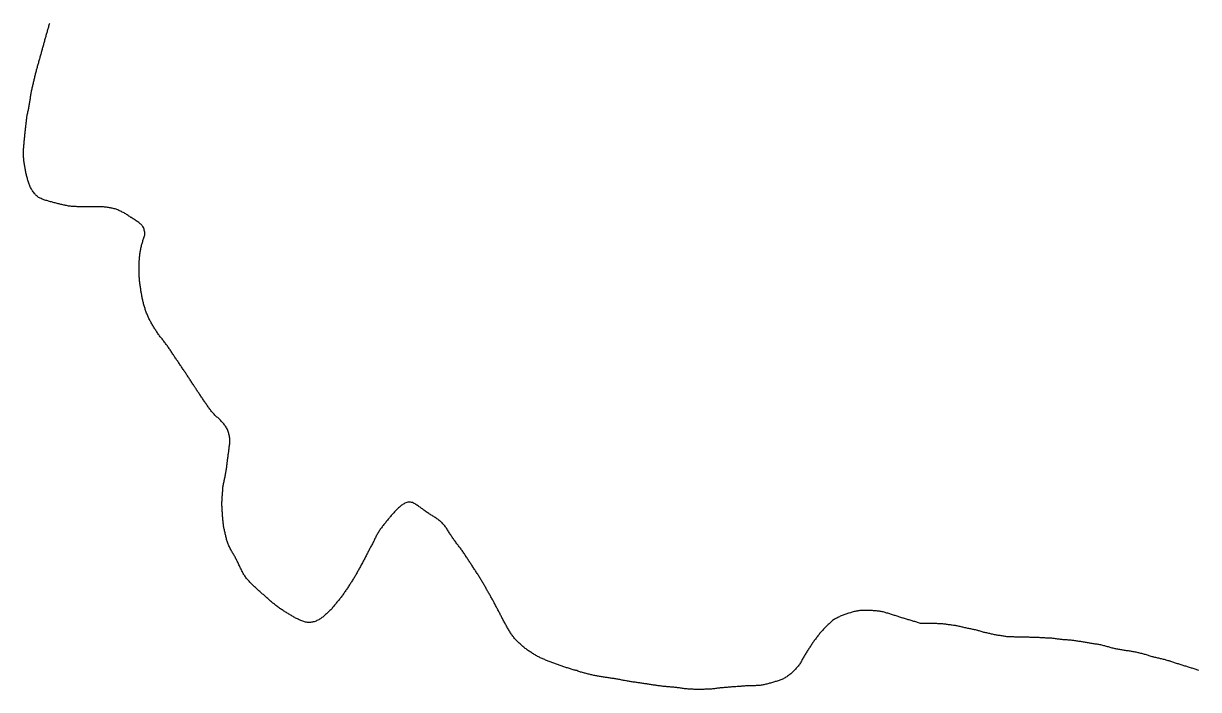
# Model space of a CAD drawing. Header units: inches. Extents: x 141448 to 685535, y 3466439 to 4099221.
# Drawn here: x 153884 to 171092, y 3659875 to 3669639 of the extents above; entities that cross this region are included whole.
import ezdxf

# ---------------------------------------------------------------- set-up
doc = ezdxf.new("R2010")
doc.units = ezdxf.units.IN
doc.header["$MEASUREMENT"] = 0
doc.layers.add('az_county', color=7, linetype='Continuous')

msp = doc.modelspace()

# ---------------------------------------------------------------- linework, layer by layer
at = {"layer": 'az_county'}
msp.add_lwpolyline([(171095.421875, 3660152.5), (171082.125, 3660157.75), (171068.921875, 3660163), (171055.53125, 3660168), (171042.21875, 3660173), (171028.828125, 3660177.75), (171015.21875, 3660182.25), (171001.625, 3660186.5), (170988.03125, 3660190.75), (170974.328125, 3660194.75), (170960.625, 3660198.75), (170946.921875, 3660202.75), (170933.21875, 3660206.75), (170919.53125, 3660211), (170905.921875, 3660215.25), (170892.328125, 3660219.5), (170878.71875, 3660223.75), (170865.125, 3660228), (170851.53125, 3660232.5), (170837.921875, 3660236.75), (170824.328125, 3660241), (170810.828125, 3660245.5), (170797.21875, 3660249.75), (170783.625, 3660254), (170770.03125, 3660258.5), (170756.421875, 3660262.75), (170742.828125, 3660267.25), (170729.328125, 3660271.5), (170715.71875, 3660276), (170702.21875, 3660280.5), (170688.625, 3660285), (170675.03125, 3660289.5), (170669.921875, 3660291), (170661.421875, 3660293.75), (170647.828125, 3660298), (170634.125, 3660302), (170620.421875, 3660305.75), (170606.625, 3660309.5), (170592.828125, 3660313), (170578.921875, 3660316.5), (170565.03125, 3660319.75), (170551.21875, 3660323), (170537.328125, 3660326.25), (170523.421875, 3660329.5), (170509.53125, 3660332.75), (170495.625, 3660336), (170481.828125, 3660339.5), (170467.921875, 3660343), (170454.03125, 3660346.25), (170440.21875, 3660349.5), (170426.328125, 3660353), (170412.53125, 3660356.5), (170398.828125, 3660360.25), (170385.03125, 3660364.25), (170371.421875, 3660368.5), (170357.921875, 3660373), (170344.40625, 3660377.75), (170330.90625, 3660382.25), (170317.3125, 3660386.75), (170303.609375, 3660390.5), (170289.90625, 3660394.25), (170276.015625, 3660398), (170262.203125, 3660401.5), (170248.40625, 3660405), (170234.515625, 3660408.25), (170220.609375, 3660411.5), (170206.703125, 3660414.75), (170192.8125, 3660418), (170178.8125, 3660420.75), (170164.90625, 3660423.75), (170150.90625, 3660426.5), (170136.8125, 3660429), (170122.703125, 3660431.25), (170108.609375, 3660433.5), (170094.515625, 3660435.75), (170080.40625, 3660438), (170066.40625, 3660440), (170052.3125, 3660442.5), (170038.203125, 3660444.75), (170024.203125, 3660447), (170010.109375, 3660449.5), (169996.015625, 3660452), (169981.90625, 3660454.25), (169967.90625, 3660456.5), (169953.8125, 3660459), (169939.8125, 3660461.5), (169925.703125, 3660464), (169911.703125, 3660466.5), (169897.609375, 3660469), (169883.609375, 3660471.5), (169869.515625, 3660474), (169855.515625, 3660476.5), (169841.515625, 3660479.25), (169827.609375, 3660482.25), (169813.703125, 3660485.75), (169800.109375, 3660490), (169786.515625, 3660494.5), (169773.015625, 3660499), (169759.3125, 3660503), (169745.515625, 3660506.5), (169731.703125, 3660510.25), (169717.90625, 3660514), (169704.109375, 3660517.5), (169690.3125, 3660521), (169676.40625, 3660524.5), (169662.609375, 3660528), (169648.703125, 3660531), (169634.703125, 3660534), (169620.703125, 3660536.5), (169606.609375, 3660538.75), (169592.515625, 3660540.5), (169578.3125, 3660542.5), (169564.109375, 3660544.25), (169550.015625, 3660546), (169535.90625, 3660548.25), (169521.8125, 3660550.5), (169507.8125, 3660553), (169493.703125, 3660555.5), (169479.6875, 3660558), (169465.59375, 3660560.5), (169451.5, 3660563), (169437.5, 3660565.25), (169423.390625, 3660567.5), (169409.390625, 3660570), (169395.296875, 3660572.25), (169381.1875, 3660574.5), (169367.09375, 3660577), (169353, 3660579.25), (169338.890625, 3660581.5), (169324.890625, 3660583.75), (169310.796875, 3660586), (169296.6875, 3660588.25), (169282.59375, 3660590.5), (169268.5, 3660592.5), (169254.296875, 3660594.25), (169240.1875, 3660595.75), (169226, 3660597), (169211.796875, 3660598.25), (169197.5, 3660599.25), (169183.296875, 3660600.5), (169169.09375, 3660601.5), (169154.890625, 3660602.75), (169140.59375, 3660603.75), (169126.390625, 3660604.75), (169112.1875, 3660606), (169097.890625, 3660607), (169087.1875, 3660608), (169069.59375, 3660609.75), (169055.390625, 3660611.5), (169041.296875, 3660613.5), (169027.1875, 3660615.5), (169013.09375, 3660618), (168999, 3660620), (168984.890625, 3660622.25), (168970.6875, 3660624), (168956.5, 3660625.5), (168942.296875, 3660626.5), (168928.09375, 3660627.25), (168913.796875, 3660627.75), (168899.5, 3660628.25), (168885.296875, 3660628.75), (168871, 3660629.5), (168856.796875, 3660630.25), (168842.5, 3660631), (168828.296875, 3660631.75), (168814.09375, 3660632.5), (168799.796875, 3660633.5), (168785.59375, 3660634.25), (168771.296875, 3660635), (168757.09375, 3660635.75), (168742.890625, 3660636.5), (168728.59375, 3660637), (168714.390625, 3660637.75), (168700.09375, 3660638.25), (168685.796875, 3660638.75), (168671.59375, 3660639.25), (168657.296875, 3660639.5), (168643, 3660640), (168628.796875, 3660640.25), (168614.484375, 3660640.5), (168600.28125, 3660641), (168585.984375, 3660641.25), (168571.671875, 3660641.5), (168557.484375, 3660641.75), (168543.171875, 3660642), (168528.875, 3660642.25), (168514.671875, 3660642.5), (168500.375, 3660643), (168486.171875, 3660643.25), (168471.875, 3660643.5), (168457.578125, 3660643.75), (168443.375, 3660644), (168429.078125, 3660644.5), (168414.875, 3660644.75), (168400.578125, 3660645), (168386.375, 3660645.5), (168372.078125, 3660646), (168357.78125, 3660646.25), (168343.578125, 3660646.75), (168329.28125, 3660647.5), (168314.984375, 3660648), (168300.78125, 3660648.5), (168286.578125, 3660649.75), (168272.375, 3660651.5), (168258.375, 3660653.75), (168244.28125, 3660656), (168230.171875, 3660658.25), (168216.078125, 3660660.75), (168201.984375, 3660663), (168187.875, 3660665), (168173.78125, 3660667), (168159.578125, 3660669), (168145.484375, 3660671.25), (168131.375, 3660673.5), (168117.375, 3660676), (168103.484375, 3660679), (168089.578125, 3660682.25), (168075.671875, 3660685.5), (168061.875, 3660689), (168047.984375, 3660692.25), (168034.078125, 3660695.5), (168020.171875, 3660698.75), (168006.171875, 3660701.5), (167992.078125, 3660704), (167978.078125, 3660706.75), (167964.171875, 3660709.75), (167950.375, 3660713.25), (167936.578125, 3660717), (167922.875, 3660721), (167909.171875, 3660725), (167895.578125, 3660729.25), (167881.875, 3660733.25), (167868.171875, 3660737.25), (167859.875, 3660739.5), (167854.484375, 3660741.25), (167840.671875, 3660744.75), (167826.78125, 3660748), (167812.875, 3660751.5), (167798.984375, 3660754.5), (167785.078125, 3660757.5), (167771.078125, 3660760.5), (167757.0625, 3660763.5), (167743.0625, 3660766), (167729.0625, 3660768.5), (167715.0625, 3660771.25), (167701.0625, 3660774), (167684.265625, 3660777.75), (167670.359375, 3660781.25), (167656.46875, 3660784.5), (167642.65625, 3660788), (167628.765625, 3660791.5), (167614.859375, 3660794.75), (167600.96875, 3660798), (167587.0625, 3660801), (167573.15625, 3660804), (167559.15625, 3660806.75), (167545.15625, 3660809.5), (167531.0625, 3660811.75), (167516.96875, 3660814), (167502.859375, 3660816), (167484.5625, 3660818.75), (167474.65625, 3660820.25), (167460.46875, 3660822), (167446.359375, 3660824), (167432.265625, 3660826), (167418.0625, 3660827.75), (167403.96875, 3660829.75), (167389.859375, 3660831.75), (167375.65625, 3660833.5), (167361.46875, 3660835), (167347.265625, 3660836.25), (167333.0625, 3660837.25), (167318.859375, 3660838.25), (167304.5625, 3660839), (167290.359375, 3660840), (167276.0625, 3660840.5), (167261.859375, 3660841.25), (167247.5625, 3660841.75), (167233.265625, 3660842.25), (167219.0625, 3660842.5), (167204.765625, 3660842.5), (167190.46875, 3660842.5), (167176.265625, 3660842.25), (167161.96875, 3660842), (167147.65625, 3660842), (167133.46875, 3660842), (167119.15625, 3660842), (167104.859375, 3660841.75), (167090.65625, 3660841.75), (167076.359375, 3660841.75), (167062.0625, 3660841.75), (167047.859375, 3660841.75), (167033.46875, 3660842.25), (167019.46875, 3660844.25), (167005.765625, 3660848), (166992.265625, 3660852.75), (166978.65625, 3660857.5), (166965.0625, 3660861.75), (166951.46875, 3660866), (166937.859375, 3660870.5), (166924.265625, 3660874.5), (166910.65625, 3660878.75), (166896.96875, 3660883), (166883.34375, 3660887), (166869.640625, 3660891), (166855.953125, 3660895.25), (166842.34375, 3660899.25), (166828.640625, 3660903.25), (166814.953125, 3660907.5), (166801.25, 3660911.5), (166787.546875, 3660915.5), (166773.84375, 3660919.25), (166760.140625, 3660923.25), (166746.453125, 3660927.5), (166732.84375, 3660931.5), (166719.140625, 3660935.5), (166705.546875, 3660939.75), (166691.84375, 3660944), (166678.34375, 3660948.5), (166664.953125, 3660953.25), (166651.546875, 3660958), (166638.046875, 3660962.75), (166624.453125, 3660967.25), (166610.84375, 3660971.5), (166597.25, 3660975.75), (166583.640625, 3660980), (166569.953125, 3660984), (166556.34375, 3660988), (166542.640625, 3660992.25), (166528.953125, 3660996.5), (166515.34375, 3661000.75), (166501.75, 3661005.25), (166488.046875, 3661009.5), (166474.34375, 3661013.25), (166460.453125, 3661016.25), (166446.453125, 3661018.75), (166432.34375, 3661021), (166418.25, 3661023), (166404.046875, 3661024.5), (166389.84375, 3661026), (166375.640625, 3661027.5), (166361.34375, 3661028.75), (166347.140625, 3661030), (166332.953125, 3661031), (166318.75, 3661031.75), (166304.453125, 3661032.5), (166290.25, 3661033), (166275.953125, 3661033.5), (166261.640625, 3661033.75), (166247.34375, 3661034), (166233.140625, 3661034), (166218.84375, 3661034.25), (166204.546875, 3661034.5), (166190.25, 3661034.5), (166175.953125, 3661034.5), (166161.640625, 3661034), (166147.453125, 3661033.25), (166133.34375, 3661032), (166119.140625, 3661030.25), (166105.046875, 3661028), (166090.953125, 3661025.75), (166076.84375, 3661023), (166062.953125, 3661020), (166049.046875, 3661016.75), (166035.25, 3661013.25), (166021.4375, 3661009.5), (166007.734375, 3661005.5), (165994.125, 3661001.5), (165977.234375, 3660996.25), (165966.828125, 3660993), (165953.234375, 3660988.5), (165939.625, 3660984), (165926.125, 3660979.5), (165912.625, 3660974.75), (165899.234375, 3660970), (165885.828125, 3660965), (165872.4375, 3660960), (165859.234375, 3660954.75), (165846.234375, 3660949), (165833.328125, 3660942.75), (165820.625, 3660936.25), (165807.9375, 3660929.5), (165795.328125, 3660923), (165782.734375, 3660916.25), (165770.03125, 3660909.75), (165757.53125, 3660903), (165745.125, 3660895.75), (165733.234375, 3660888), (165722.328125, 3660878.75), (165711.828125, 3660869), (165701.4375, 3660859.25), (165691.125, 3660849.5), (165680.9375, 3660839.5), (165670.9375, 3660829.25), (165660.828125, 3660819.25), (165650.828125, 3660809), (165640.828125, 3660799), (165630.828125, 3660788.75), (165620.828125, 3660778.5), (165610.828125, 3660768.25), (165600.9375, 3660758), (165591.03125, 3660747.75), (165581.234375, 3660737.5), (165571.4375, 3660727), (165561.9375, 3660716.5), (165552.828125, 3660705.5), (165543.828125, 3660694.5), (165534.828125, 3660683.25), (165525.9375, 3660672.25), (165517.03125, 3660661), (165508.234375, 3660649.75), (165499.53125, 3660638.5), (165490.9375, 3660627), (165482.53125, 3660615.5), (165474.234375, 3660604), (165465.9375, 3660592.25), (165457.734375, 3660580.5), (165449.625, 3660569), (165441.4375, 3660557.25), (165433.328125, 3660545.5), (165425.328125, 3660533.75), (165417.328125, 3660522), (165409.4375, 3660510), (165401.53125, 3660498), (165393.734375, 3660486.25), (165385.9375, 3660474.25), (165378.234375, 3660462.25), (165370.625, 3660450), (165363.03125, 3660438), (165355.53125, 3660426), (165348.125, 3660413.75), (165340.625, 3660401.5), (165333.234375, 3660389.5), (165325.828125, 3660377.25), (165318.4375, 3660365), (165311.328125, 3660352.75), (165304.328125, 3660340.25), (165297.234375, 3660328), (165290.03125, 3660315.5), (165283.03125, 3660303), (165276.03125, 3660290.5), (165268.921875, 3660278), (165261.71875, 3660265.75), (165254.3125, 3660253.5), (165246.421875, 3660241.75), (165238.109375, 3660230.25), (165229.421875, 3660219), (165220.421875, 3660208), (165211.109375, 3660197.25), (165201.515625, 3660186.5), (165191.8125, 3660176), (165181.921875, 3660165.5), (165172.015625, 3660155.25), (165162.109375, 3660145), (165152.109375, 3660135), (165141.71875, 3660125.25), (165130.921875, 3660115.75), (165119.921875, 3660106.5), (165108.8125, 3660097.75), (165097.421875, 3660089.25), (165085.8125, 3660081), (165074.109375, 3660072.75), (165062.21875, 3660063.25), (165050.421875, 3660056.75), (165038.515625, 3660049), (165026.515625, 3660041), (165014.421875, 3660033.25), (165002.015625, 3660026.25), (164989.3125, 3660020), (164976.015625, 3660015), (164962.515625, 3660010.5), (164948.71875, 3660006.5), (164934.921875, 3660002.75), (164921.109375, 3659999), (164907.515625, 3659995), (164893.8125, 3659990.75), (164880.21875, 3659986.5), (164866.515625, 3659982.5), (164852.921875, 3659978.25), (164839.21875, 3659974.25), (164825.515625, 3659970.25), (164811.8125, 3659966.25), (164798.015625, 3659962.5), (164784.3125, 3659958.75), (164770.421875, 3659955.25), (164756.515625, 3659952), (164742.609375, 3659948.75), (164728.71875, 3659946), (164714.71875, 3659943), (164700.609375, 3659940.5), (164686.515625, 3659938.25), (164672.421875, 3659936.25), (164658.3125, 3659934.5), (164644.015625, 3659933.5), (164629.8125, 3659932.75), (164615.515625, 3659932.25), (164601.3125, 3659931.75), (164587.015625, 3659931.5), (164572.8125, 3659931.25), (164558.515625, 3659931), (164544.21875, 3659930.75), (164529.921875, 3659930.5), (164515.71875, 3659930), (164501.421875, 3659929.5), (164487.21875, 3659929), (164472.90625, 3659928), (164458.703125, 3659927), (164444.5, 3659926), (164430.296875, 3659925), (164416, 3659924), (164401.796875, 3659922.75), (164387.59375, 3659921.5), (164373.40625, 3659920.5), (164359.09375, 3659919.5), (164344.90625, 3659918.25), (164334.40625, 3659917.5), (164316.5, 3659916.25), (164302.296875, 3659915.25), (164288, 3659914.25), (164273.796875, 3659913.25), (164259.59375, 3659912.5), (164245.296875, 3659911.5), (164231.09375, 3659910.5), (164216.90625, 3659909.5), (164202.59375, 3659908.25), (164188.40625, 3659907.25), (164174.203125, 3659906), (164160, 3659904.75), (164145.796875, 3659903.5), (164131.59375, 3659902.25), (164117.296875, 3659901), (164103.203125, 3659899.5), (164089, 3659898), (164074.796875, 3659896.5), (164060.59375, 3659895), (164046.40625, 3659893.5), (164032.296875, 3659891.75), (164018.09375, 3659890), (164004, 3659887.75), (163989.90625, 3659885.5), (163975.796875, 3659883.25), (163961.703125, 3659881.25), (163947.5, 3659879.5), (163933.296875, 3659878.5), (163919.09375, 3659878.5), (163904.796875, 3659879.25), (163890.5, 3659880), (163876.296875, 3659879.5), (163862, 3659878.75), (163847.796875, 3659877.5), (163833.5, 3659876.5), (163819.296875, 3659875.75), (163805, 3659875.25), (163790.796875, 3659875.5), (163776.5, 3659875.75), (163762.296875, 3659876), (163748, 3659876.5), (163733.796875, 3659876.75), (163719.5, 3659877.25), (163705.203125, 3659878), (163690.90625, 3659878.5), (163676.703125, 3659879), (163662.40625, 3659879.75), (163648.1875, 3659880.5), (163633.890625, 3659881.5), (163619.6875, 3659882.5), (163605.484375, 3659883.5), (163591.28125, 3659884.5), (163577.078125, 3659885.75), (163562.890625, 3659887.25), (163548.78125, 3659889), (163534.578125, 3659891.25), (163520.484375, 3659893.5), (163506.390625, 3659895.75), (163492.28125, 3659898), (163478.28125, 3659900.25), (163464.078125, 3659902.25), (163449.984375, 3659904), (163435.78125, 3659905.5), (163421.578125, 3659907), (163407.390625, 3659908.5), (163393.1875, 3659909.5), (163378.984375, 3659910.75), (163364.78125, 3659912), (163350.484375, 3659913), (163336.28125, 3659914.25), (163322.078125, 3659915.25), (163307.890625, 3659916.5), (163293.6875, 3659917.75), (163279.390625, 3659919), (163265.28125, 3659920.5), (163251.078125, 3659922), (163236.890625, 3659923.5), (163222.78125, 3659925.25), (163208.578125, 3659927.25), (163194.484375, 3659929), (163180.28125, 3659931), (163166.28125, 3659933), (163152.078125, 3659935), (163137.984375, 3659937), (163123.890625, 3659939.25), (163109.78125, 3659941.5), (163095.6875, 3659943.5), (163081.578125, 3659945.75), (163067.484375, 3659948), (163053.390625, 3659950), (163039.28125, 3659952.25), (163025.1875, 3659954.5), (163011.078125, 3659956.75), (162996.984375, 3659959), (162982.890625, 3659961), (162968.78125, 3659963), (162954.6875, 3659965.25), (162940.484375, 3659967.25), (162926.390625, 3659969.25), (162912.28125, 3659971.5), (162898.1875, 3659973.5), (162884.078125, 3659975.5), (162869.890625, 3659977.5), (162855.78125, 3659979.5), (162841.6875, 3659981.5), (162827.578125, 3659983.5), (162813.390625, 3659985.5), (162799.28125, 3659987.5), (162785.171875, 3659989.5), (162771.0625, 3659991.75), (162756.96875, 3659994), (162742.875, 3659996), (162728.765625, 3659998.25), (162714.765625, 3660000.5), (162705.0625, 3660002), (162686.671875, 3660005.5), (162672.5625, 3660008), (162658.671875, 3660011), (162644.671875, 3660014), (162630.765625, 3660016.75), (162616.765625, 3660019.75), (162602.765625, 3660022.5), (162588.765625, 3660025.25), (162574.671875, 3660027.75), (162560.671875, 3660030), (162546.5625, 3660032.5), (162532.46875, 3660034.5), (162518.375, 3660036.75), (162504.265625, 3660039), (162490.0625, 3660041), (162475.96875, 3660043), (162461.875, 3660045), (162447.765625, 3660047), (162433.5625, 3660049.25), (162419.46875, 3660051.25), (162405.375, 3660053.25), (162391.265625, 3660055.5), (162377.171875, 3660057.5), (162363.0625, 3660059.75), (162348.96875, 3660062), (162334.875, 3660064.5), (162320.875, 3660066.75), (162306.765625, 3660069.25), (162292.765625, 3660071.75), (162278.765625, 3660074.5), (162264.765625, 3660077.25), (162250.875, 3660080), (162236.875, 3660083), (162222.96875, 3660086), (162209.0625, 3660089.25), (162195.171875, 3660092.5), (162181.265625, 3660095.75), (162167.375, 3660099), (162153.46875, 3660102.5), (162139.671875, 3660106), (162125.875, 3660109.5), (162112.0625, 3660113.25), (162098.265625, 3660117), (162084.46875, 3660120.5), (162070.765625, 3660124.5), (162056.96875, 3660128), (162043.265625, 3660132), (162029.5625, 3660136), (162015.875, 3660140), (162002.171875, 3660144), (161988.5625, 3660152), (161974.875, 3660152.25), (161961.265625, 3660157.5), (161947.5625, 3660160.5), (161933.96875, 3660165), (161920.359375, 3660169), (161906.75, 3660173.5), (161893.15625, 3660177.75), (161879.546875, 3660182), (161865.953125, 3660186.5), (161852.359375, 3660191), (161838.75, 3660195.25), (161825.25, 3660199.75), (161811.75, 3660204.25), (161798.25, 3660209), (161784.75, 3660213.5), (161771.359375, 3660218.5), (161757.953125, 3660223.25), (161744.546875, 3660228), (161731.15625, 3660233), (161717.75, 3660238), (161704.25, 3660242.75), (161690.859375, 3660247.5), (161677.453125, 3660252.5), (161663.953125, 3660257), (161650.546875, 3660262), (161637.15625, 3660266.75), (161623.75, 3660271.5), (161610.359375, 3660276.5), (161596.953125, 3660281.75), (161583.75, 3660286.75), (161570.453125, 3660292), (161557.15625, 3660297.25), (161543.953125, 3660302.5), (161530.65625, 3660308), (161517.453125, 3660313.5), (161504.25, 3660318.75), (161491.15625, 3660324.5), (161477.953125, 3660330), (161464.953125, 3660335.75), (161451.953125, 3660341.5), (161438.953125, 3660347.5), (161426.25, 3660353.75), (161413.859375, 3660361), (161401.65625, 3660368.25), (161389.546875, 3660376), (161377.25, 3660383.25), (161364.859375, 3660390.25), (161352.453125, 3660397.25), (161339.953125, 3660404.25), (161327.453125, 3660411), (161315.046875, 3660421), (161302.15625, 3660428.5), (161290.25, 3660436.25), (161278.453125, 3660444.25), (161266.75, 3660452.5), (161255.25, 3660461), (161243.75, 3660469.5), (161232.359375, 3660478.25), (161221.15625, 3660487), (161210.046875, 3660496.25), (161199.046875, 3660505.5), (161188.25, 3660514.5), (161177.546875, 3660524), (161166.859375, 3660533.5), (161156.25, 3660543.25), (161145.75, 3660553), (161135.046875, 3660562.75), (161125.046875, 3660572.75), (161114.859375, 3660582.75), (161104.953125, 3660593), (161095.15625, 3660603.5), (161085.546875, 3660614), (161076.25, 3660624.75), (161067.046875, 3660635.75), (161058.25, 3660647), (161049.65625, 3660658.25), (161041.25, 3660669.75), (161033.15625, 3660681.5), (161025.15625, 3660693.5), (161017.25, 3660705.5), (161009.65625, 3660717.5), (161002.15625, 3660729.75), (160994.75, 3660742), (160987.359375, 3660754.25), (160980.15625, 3660766.5), (160972.953125, 3660779), (160965.953125, 3660791.25), (160958.953125, 3660803.75), (160951.953125, 3660816.25), (160945.140625, 3660828.75), (160938.234375, 3660841.25), (160931.53125, 3660853.75), (160924.734375, 3660866.5), (160918.03125, 3660879), (160911.34375, 3660891.75), (160904.734375, 3660904.25), (160898.03125, 3660917), (160891.4375, 3660929.5), (160884.734375, 3660942.25), (160878.03125, 3660955), (160871.34375, 3660967.5), (160864.734375, 3660980), (160858.03125, 3660992.75), (160851.34375, 3661005.5), (160844.734375, 3661018), (160838.234375, 3661030.75), (160831.640625, 3661043.5), (160825.140625, 3661056), (160818.53125, 3661068.75), (160812.03125, 3661081.5), (160805.4375, 3661094.25), (160798.84375, 3661107), (160792.234375, 3661119.5), (160785.640625, 3661132.25), (160778.9375, 3661144.75), (160772.234375, 3661157.5), (160765.4375, 3661170), (160758.53125, 3661182.5), (160751.640625, 3661195), (160744.640625, 3661207.25), (160737.53125, 3661219.75), (160730.4375, 3661232), (160723.34375, 3661244.5), (160716.234375, 3661257), (160709.140625, 3661269.25), (160702.03125, 3661281.75), (160694.84375, 3661294), (160687.84375, 3661306.5), (160680.734375, 3661319), (160673.734375, 3661331.5), (160666.734375, 3661343.75), (160659.734375, 3661356.25), (160652.734375, 3661368.75), (160645.640625, 3661381), (160638.640625, 3661393.5), (160631.640625, 3661406), (160624.53125, 3661418.5), (160617.4375, 3661430.75), (160610.234375, 3661443), (160603.140625, 3661455.5), (160595.84375, 3661467.75), (160588.640625, 3661480), (160581.234375, 3661492.25), (160573.84375, 3661504.5), (160566.34375, 3661516.5), (160558.84375, 3661528.75), (160551.34375, 3661541), (160543.734375, 3661553), (160536.03125, 3661565), (160528.34375, 3661577), (160520.640625, 3661589), (160512.9375, 3661601), (160505.140625, 3661613), (160497.34375, 3661625), (160489.53125, 3661637), (160481.734375, 3661649), (160473.9375, 3661661), (160466.140625, 3661673), (160458.234375, 3661684.75), (160450.53125, 3661696.75), (160442.734375, 3661708.75), (160434.84375, 3661720.75), (160427.140625, 3661732.75), (160419.234375, 3661744.5), (160411.53125, 3661756.5), (160403.734375, 3661768.5), (160395.84375, 3661780.5), (160388.03125, 3661792.5), (160380.234375, 3661804.5), (160372.34375, 3661816.25), (160364.4375, 3661828.25), (160359.234375, 3661836), (160356.53125, 3661840), (160348.53125, 3661852), (160340.53125, 3661863.75), (160332.53125, 3661875.5), (160324.4375, 3661887.5), (160316.34375, 3661899), (160308.234375, 3661911), (160299.9375, 3661922.5), (160291.53125, 3661934), (160283.03125, 3661945.5), (160274.34375, 3661957), (160265.640625, 3661968.25), (160256.84375, 3661979.5), (160248.140625, 3661990.75), (160239.34375, 3662002), (160230.640625, 3662013.25), (160222.03125, 3662024.75), (160213.4375, 3662036), (160205.03125, 3662047.75), (160196.734375, 3662059.25), (160188.640625, 3662071), (160180.4375, 3662082.75), (160172.4375, 3662094.5), (160164.4375, 3662106.5), (160156.4375, 3662118.25), (160148.53125, 3662130), (160140.640625, 3662142), (160132.84375, 3662154), (160125.34375, 3662166), (160117.734375, 3662178.25), (160110.140625, 3662190.25), (160102.34375, 3662202.5), (160094.734375, 3662214.5), (160087.140625, 3662226.5), (160079.4375, 3662238.5), (160071.640625, 3662250.5), (160063.53125, 3662262.25), (160055.03125, 3662273.75), (160046.234375, 3662285), (160037.03125, 3662296), (160027.34375, 3662306.5), (160017.34375, 3662316.75), (160006.84375, 3662326.5), (159996.140625, 3662335.75), (159985.03125, 3662344.75), (159973.734375, 3662353.5), (159962.34375, 3662362), (159950.734375, 3662370.5), (159939.03125, 3662378.75), (159927.234375, 3662387), (159915.4375, 3662395), (159903.4375, 3662402.5), (159891.34375, 3662410.25), (159879.234375, 3662417.75), (159866.9375, 3662425), (159854.734375, 3662432.5), (159842.53125, 3662440), (159830.4375, 3662447.5), (159818.4375, 3662455.25), (159806.53125, 3662463), (159794.84375, 3662471.25), (159783.234375, 3662479.5), (159771.640625, 3662488), (159760.140625, 3662496.5), (159748.734375, 3662505), (159737.234375, 3662513.5), (159725.828125, 3662522), (159714.328125, 3662530.5), (159702.71875, 3662539), (159691.21875, 3662547.25), (159679.421875, 3662555.5), (159667.625, 3662563.5), (159655.71875, 3662571.5), (159643.828125, 3662579.75), (159631.71875, 3662587.75), (159619.515625, 3662595.5), (159607.125, 3662602.5), (159594.515625, 3662609), (159581.71875, 3662614.75), (159576.328125, 3662616.5), (159568.328125, 3662619), (159554.125, 3662621.75), (159539.421875, 3662622.75), (159524.921875, 3662622.25), (159510.828125, 3662620.5), (159497.125, 3662617), (159483.515625, 3662612.5), (159470.21875, 3662606.5), (159457.421875, 3662599.5), (159445.21875, 3662592.25), (159433.421875, 3662584.5), (159421.921875, 3662576), (159410.625, 3662567), (159399.625, 3662557.75), (159388.828125, 3662548.5), (159378.21875, 3662538.75), (159367.828125, 3662529), (159357.515625, 3662519.25), (159347.328125, 3662509), (159337.328125, 3662499), (159327.421875, 3662488.75), (159317.625, 3662478.25), (159307.921875, 3662467.75), (159298.328125, 3662457), (159288.921875, 3662446.5), (159279.421875, 3662435.75), (159270.125, 3662425), (159260.828125, 3662414), (159251.515625, 3662403.25), (159242.328125, 3662392.25), (159233.21875, 3662381.25), (159224.125, 3662370.25), (159215.125, 3662359.25), (159206.125, 3662348), (159197.21875, 3662337), (159188.328125, 3662325.75), (159179.515625, 3662314.5), (159170.625, 3662303.5), (159161.71875, 3662292), (159152.828125, 3662281), (159144.125, 3662269.5), (159135.328125, 3662258.25), (159126.71875, 3662246.75), (159118.328125, 3662235.25), (159110.015625, 3662223.75), (159101.921875, 3662212), (159094.015625, 3662200), (159086.421875, 3662188), (159079.015625, 3662175.75), (159071.828125, 3662163.5), (159064.828125, 3662151), (159058.015625, 3662138.5), (159051.328125, 3662126), (159044.71875, 3662113.25), (159038.125, 3662100.5), (159031.71875, 3662087.75), (159025.21875, 3662075), (159018.921875, 3662062.25), (159012.515625, 3662049.5), (159006.125, 3662036.75), (158999.625, 3662024), (158993.125, 3662011.25), (158986.421875, 3661998.5), (158979.8125, 3661986), (158973.203125, 3661973.25), (158966.609375, 3661960.5), (158960, 3661948), (158953.40625, 3661935.25), (158946.8125, 3661922.5), (158940.203125, 3661910), (158933.609375, 3661897.25), (158927, 3661884.5), (158920.40625, 3661872), (158913.8125, 3661859.25), (158909.5, 3661851), (158900.609375, 3661834), (158894, 3661821.25), (158887.40625, 3661808.5), (158880.8125, 3661796), (158874.203125, 3661783.25), (158867.703125, 3661770.5), (158861.109375, 3661758), (158854.5, 3661745.25), (158847.90625, 3661732.75), (158838.703125, 3661716), (158831.8125, 3661703.5), (158825, 3661691), (158818.203125, 3661678.5), (158811.40625, 3661665.75), (158804.609375, 3661653.25), (158797.703125, 3661640.75), (158790.90625, 3661628), (158784.109375, 3661615.5), (158777.203125, 3661603), (158770.203125, 3661590.5), (158763.203125, 3661578.25), (158756.109375, 3661565.75), (158749, 3661553.5), (158741.703125, 3661541), (158734.40625, 3661529), (158727, 3661516.75), (158719.609375, 3661504.5), (158712.109375, 3661492.25), (158704.5, 3661480.25), (158696.90625, 3661468), (158689.3125, 3661456), (158681.609375, 3661444), (158673.90625, 3661432), (158666.203125, 3661420), (158658.40625, 3661408), (158650.609375, 3661396), (158642.8125, 3661384), (158635, 3661372), (158627.109375, 3661360.25), (158619.203125, 3661348.25), (158611.40625, 3661336.25), (158603.40625, 3661324.5), (158595.40625, 3661312.5), (158587.40625, 3661300.75), (158579.203125, 3661289), (158571, 3661277.5), (158562.703125, 3661265.75), (158554.3125, 3661254.25), (158545.8125, 3661242.75), (158537.203125, 3661231.5), (158528.5, 3661220), (158519.703125, 3661209), (158510.8125, 3661197.75), (158501.8125, 3661186.5), (158492.8125, 3661175.5), (158483.703125, 3661164.5), (158474.703125, 3661153.5), (158465.609375, 3661142.5), (158456.40625, 3661131.5), (158447.3125, 3661120.5), (158438.203125, 3661109.5), (158429.203125, 3661098.5), (158420.203125, 3661087.25), (158411.3125, 3661076), (158402.3125, 3661065), (158393, 3661054), (158383.203125, 3661043.75), (158372.8125, 3661034), (158362.3125, 3661024.5), (158351.59375, 3661015), (158340.796875, 3661005.5), (158329.984375, 3660996), (158319.390625, 3660986.5), (158308.890625, 3660976.75), (158298.59375, 3660967), (158288.1875, 3660957), (158277.59375, 3660947.5), (158266.6875, 3660938.25), (158255.484375, 3660929.5), (158243.890625, 3660921.25), (158231.984375, 3660913.5), (158219.6875, 3660906), (158207.296875, 3660898.75), (158194.6875, 3660892), (158182.09375, 3660885.5), (158169.09375, 3660879), (158155.890625, 3660873.5), (158142.390625, 3660868.5), (158128.59375, 3660865.25), (158114.59375, 3660862.75), (158100.1875, 3660860.5), (158085.796875, 3660858.5), (158071.390625, 3660857.5), (158057.09375, 3660857.5), (158042.984375, 3660858.75), (158029.1875, 3660861.25), (158015.390625, 3660864.5), (158001.6875, 3660868.25), (157988.09375, 3660872.5), (157974.484375, 3660877.25), (157960.984375, 3660882.25), (157947.484375, 3660887.5), (157934.1875, 3660893), (157920.984375, 3660898.75), (157906.09375, 3660905.25), (157894.890625, 3660910.25), (157882.09375, 3660916.5), (157869.296875, 3660923), (157856.6875, 3660929.75), (157844.296875, 3660936.75), (157831.796875, 3660944), (157819.484375, 3660951), (157807.1875, 3660958.5), (157794.890625, 3660965.75), (157782.59375, 3660973), (157770.390625, 3660980.5), (157758.1875, 3660987.75), (157745.984375, 3660995.25), (157733.796875, 3661002.75), (157721.6875, 3661010.25), (157709.59375, 3661018), (157697.484375, 3661025.5), (157685.59375, 3661033.5), (157673.59375, 3661041.25), (157661.6875, 3661049), (157649.890625, 3661057), (157638.1875, 3661065.25), (157626.484375, 3661073.5), (157614.890625, 3661081.75), (157603.390625, 3661090.25), (157591.984375, 3661099), (157580.6875, 3661107.5), (157569.390625, 3661116.5), (157558.296875, 3661125.5), (157547.296875, 3661134.5), (157536.296875, 3661143.5), (157525.390625, 3661152.75), (157514.59375, 3661162), (157503.796875, 3661171.5), (157492.984375, 3661180.75), (157482.1875, 3661190), (157471.484375, 3661199.5), (157460.671875, 3661209), (157449.96875, 3661218.5), (157439.28125, 3661228), (157428.671875, 3661237.5), (157417.96875, 3661247), (157407.375, 3661256.5), (157396.78125, 3661266), (157386.171875, 3661275.5), (157375.578125, 3661285), (157364.96875, 3661294.75), (157354.375, 3661304.25), (157343.78125, 3661314), (157333.171875, 3661323.5), (157322.671875, 3661333), (157312.078125, 3661342.75), (157301.46875, 3661352.25), (157290.875, 3661362), (157280.171875, 3661371.5), (157269.671875, 3661381), (157259.171875, 3661390.75), (157248.671875, 3661400.5), (157238.375, 3661410.5), (157228.078125, 3661420.5), (157217.875, 3661430.5), (157207.875, 3661440.5), (157198.078125, 3661450.75), (157188.28125, 3661461.25), (157178.78125, 3661471.75), (157169.46875, 3661482.75), (157160.375, 3661493.75), (157151.46875, 3661505), (157142.78125, 3661516.5), (157134.375, 3661528), (157126.171875, 3661539.75), (157118.28125, 3661551.5), (157110.671875, 3661563.5), (157103.375, 3661575.75), (157096.46875, 3661588.25), (157089.78125, 3661601), (157083.28125, 3661613.5), (157076.875, 3661626.5), (157070.671875, 3661639.25), (157064.46875, 3661652.25), (157058.171875, 3661665), (157051.96875, 3661678), (157045.671875, 3661690.75), (157039.78125, 3661703.75), (157033.96875, 3661717), (157028.078125, 3661730), (157021.875, 3661742.75), (157015.578125, 3661755.5), (157009.171875, 3661768.25), (157002.671875, 3661781), (156996.078125, 3661793.5), (156989.28125, 3661806.25), (156982.28125, 3661818.5), (156975.171875, 3661831), (156968.078125, 3661843.5), (156960.96875, 3661855.75), (156953.96875, 3661868.25), (156946.875, 3661880.75), (156939.671875, 3661893), (156932.375, 3661905.5), (156925.28125, 3661917.75), (156921.28125, 3661925), (156918.375, 3661930.25), (156911.78125, 3661943), (156905.578125, 3661955.75), (156899.375, 3661968.5), (156893.375, 3661981.5), (156887.46875, 3661994.75), (156881.875, 3662008), (156876.671875, 3662021.25), (156871.671875, 3662034.5), (156867.28125, 3662048), (156863.28125, 3662061.75), (156859.375, 3662075.5), (156855.671875, 3662089.25), (156852.078125, 3662103), (156848.46875, 3662117), (156845.078125, 3662130.75), (156841.78125, 3662144.75), (156838.578125, 3662158.5), (156835.375, 3662172.5), (156832.28125, 3662186.5), (156829.28125, 3662200.5), (156826.28125, 3662214.5), (156823.375, 3662228.5), (156820.46875, 3662242.5), (156817.671875, 3662256.5), (156815.28125, 3662270.5), (156813.078125, 3662284.5), (156811.171875, 3662298.75), (156809.46875, 3662313), (156807.78125, 3662327.25), (156806.28125, 3662341.5), (156804.875, 3662355.5), (156803.578125, 3662369.75), (156802.375, 3662384), (156801.28125, 3662398.25), (156800.28125, 3662412.5), (156799.28125, 3662426.75), (156798.375, 3662441), (156797.46875, 3662455.25), (156796.578125, 3662469.5), (156795.671875, 3662483.75), (156794.671875, 3662498), (156793.78125, 3662512.25), (156792.96875, 3662526.5), (156792.171875, 3662541), (156791.46875, 3662555), (156790.96875, 3662569.5), (156790.671875, 3662583.75), (156790.578125, 3662598), (156790.671875, 3662612.25), (156791.078125, 3662626.5), (156791.578125, 3662640.75), (156792.28125, 3662655), (156793.078125, 3662669.25), (156793.96875, 3662683.5), (156794.96875, 3662697.75), (156795.96875, 3662712), (156797.078125, 3662726.25), (156798.078125, 3662740.5), (156799.078125, 3662754.75), (156800.078125, 3662769), (156801.171875, 3662783.25), (156802.171875, 3662797.5), (156803.375, 3662811.75), (156804.578125, 3662826), (156805.96875, 3662840.25), (156807.578125, 3662854.5), (156809.171875, 3662868.5), (156811.28125, 3662882.75), (156814.171875, 3662896.5), (156817.578125, 3662910.5), (156821.078125, 3662924.5), (156824.28125, 3662938.25), (156827.171875, 3662952.25), (156830.171875, 3662966.25), (156833.078125, 3662980.25), (156835.96875, 3662994.25), (156838.78125, 3663008.25), (156841.671875, 3663022.25), (156844.375, 3663036.25), (156846.96875, 3663050.25), (156849.46875, 3663064.25), (156851.78125, 3663078.5), (156853.96875, 3663092.5), (156856.078125, 3663106.75), (156857.96875, 3663120.75), (156859.78125, 3663135), (156861.46875, 3663149), (156863.171875, 3663163.25), (156864.78125, 3663177.5), (156866.46875, 3663191.75), (156868.171875, 3663206), (156869.96875, 3663220), (156871.875, 3663234.25), (156873.78125, 3663248.5), (156875.671875, 3663262.5), (156877.578125, 3663276.5), (156879.578125, 3663290.75), (156881.46875, 3663305), (156883.46875, 3663319), (156885.375, 3663333.25), (156887.28125, 3663347.5), (156889.078125, 3663361.5), (156890.875, 3663375.75), (156892.671875, 3663390), (156894.59375, 3663404), (156896.59375, 3663418.25), (156898.6875, 3663432.5), (156900.6875, 3663446.75), (156902.6875, 3663461), (156904.390625, 3663475), (156905.796875, 3663489.25), (156906.796875, 3663503.5), (156907.390625, 3663517.75), (156907.296875, 3663531.75), (156906.296875, 3663546), (156904.484375, 3663560), (156902.1875, 3663574.25), (156899.390625, 3663588.5), (156896.296875, 3663602.5), (156893.09375, 3663616.5), (156889.984375, 3663630.5), (156886.390625, 3663644.25), (156882.296875, 3663658), (156877.59375, 3663671.5), (156871.984375, 3663684.75), (156865.6875, 3663697.5), (156858.484375, 3663709.75), (156850.796875, 3663722), (156842.6875, 3663733.75), (156834.390625, 3663745.25), (156825.984375, 3663757), (156817.390625, 3663768.25), (156808.484375, 3663779.5), (156799.390625, 3663790.5), (156789.984375, 3663801.25), (156780.171875, 3663811.5), (156770.078125, 3663821.75), (156759.671875, 3663831.5), (156749.171875, 3663841.25), (156738.578125, 3663850.75), (156727.96875, 3663860.5), (156717.28125, 3663870), (156706.78125, 3663879.5), (156696.375, 3663889.5), (156686.28125, 3663899.5), (156676.46875, 3663909.75), (156666.875, 3663920.5), (156657.46875, 3663931), (156648.171875, 3663942), (156639.078125, 3663953), (156630.171875, 3663964.5), (156621.28125, 3663975.75), (156612.578125, 3663987), (156603.96875, 3663998.5), (156595.46875, 3664009.75), (156587.078125, 3664021.25), (156578.671875, 3664033), (156570.578125, 3664044.75), (156562.375, 3664056.25), (156554.375, 3664068.25), (156546.375, 3664080), (156538.375, 3664092), (156530.46875, 3664103.75), (156522.578125, 3664115.75), (156514.671875, 3664127.75), (156506.78125, 3664139.5), (156498.78125, 3664151.25), (156490.78125, 3664163.25), (156482.78125, 3664175), (156474.78125, 3664186.75), (156466.78125, 3664198.75), (156458.78125, 3664210.5), (156450.78125, 3664222.25), (156442.78125, 3664234.25), (156434.78125, 3664246), (156426.875, 3664257.75), (156418.96875, 3664269.75), (156411.171875, 3664281.75), (156403.28125, 3664293.75), (156398.375, 3664301), (156395.46875, 3664305.5), (156387.671875, 3664317.5), (156379.875, 3664329.5), (156372.078125, 3664341.5), (156364.28125, 3664353.25), (156356.46875, 3664365.25), (156348.671875, 3664377.25), (156340.875, 3664389.25), (156333.171875, 3664401.25), (156325.375, 3664413.25), (156317.578125, 3664425.25), (156309.78125, 3664437.25), (156301.96875, 3664449.25), (156294.171875, 3664461.25), (156286.375, 3664473), (156278.578125, 3664485), (156270.671875, 3664497), (156262.875, 3664508.75), (156254.96875, 3664520.75), (156247.078125, 3664532.75), (156239.078125, 3664544.5), (156231.171875, 3664556.25), (156223.171875, 3664568.25), (156215.171875, 3664580), (156207.171875, 3664591.75), (156199.171875, 3664603.75), (156191.171875, 3664615.5), (156183.171875, 3664627.25), (156175.171875, 3664639.25), (156167.171875, 3664651), (156159.171875, 3664662.75), (156151.171875, 3664674.75), (156143.078125, 3664686.5), (156135.078125, 3664698.25), (156126.96875, 3664710), (156118.96875, 3664721.75), (156110.96875, 3664733.75), (156102.96875, 3664745.5), (156095.078125, 3664757.25), (156087.171875, 3664769.25), (156079.375, 3664781.25), (156071.671875, 3664793.25), (156063.875, 3664805.25), (156056.171875, 3664817.25), (156048.375, 3664829.25), (156040.46875, 3664841.25), (156032.578125, 3664853), (156024.578125, 3664864.75), (156016.375, 3664876.75), (156008.171875, 3664888.25), (155999.96875, 3664900), (155991.578125, 3664911.5), (155983.171875, 3664923.25), (155974.78125, 3664934.75), (155966.28125, 3664946), (155957.671875, 3664957.5), (155949.078125, 3664968.75), (155940.28125, 3664980.25), (155931.46875, 3664991.5), (155922.578125, 3665002.75), (155913.671875, 3665013.75), (155904.78125, 3665025), (155895.875, 3665036.25), (155887.171875, 3665047.25), (155878.375, 3665058.75), (155869.875, 3665070.25), (155861.46875, 3665081.75), (155853.171875, 3665093.25), (155845.078125, 3665105), (155837.078125, 3665116.75), (155829.078125, 3665128.75), (155821.171875, 3665140.75), (155813.375, 3665152.75), (155805.78125, 3665164.75), (155798.171875, 3665176.75), (155790.671875, 3665189), (155783.375, 3665201.25), (155776.171875, 3665213.5), (155768.96875, 3665225.75), (155761.96875, 3665238.25), (155754.96875, 3665250.75), (155748.171875, 3665263.25), (155741.375, 3665276), (155734.78125, 3665288.75), (155728.28125, 3665301.25), (155721.96875, 3665314.25), (155715.875, 3665327.25), (155709.96875, 3665340), (155704.171875, 3665353.25), (155698.671875, 3665366.25), (155693.171875, 3665379.5), (155687.96875, 3665392.75), (155682.78125, 3665406), (155677.78125, 3665419.5), (155672.96875, 3665433), (155668.28125, 3665446.5), (155663.78125, 3665460), (155659.375, 3665473.75), (155655.078125, 3665487.25), (155650.96875, 3665501), (155647.171875, 3665514.75), (155643.46875, 3665528.5), (155640.078125, 3665542.25), (155636.78125, 3665556.25), (155633.578125, 3665570.25), (155630.578125, 3665584), (155627.578125, 3665598), (155624.46875, 3665612), (155621.46875, 3665626), (155618.375, 3665640), (155615.171875, 3665654), (155611.46875, 3665678.75), (155609.375, 3665693), (155607.171875, 3665707), (155604.96875, 3665721.25), (155602.78125, 3665735.25), (155600.578125, 3665749.5), (155598.46875, 3665763.5), (155596.28125, 3665777.75), (155594.28125, 3665791.75), (155592.28125, 3665806), (155590.375, 3665820.25), (155588.578125, 3665834.25), (155586.875, 3665848.5), (155585.28125, 3665862.75), (155583.78125, 3665876.75), (155582.578125, 3665891), (155581.46875, 3665905.25), (155580.46875, 3665919.5), (155579.578125, 3665933.75), (155578.875, 3665948), (155578.171875, 3665962.25), (155577.671875, 3665976.75), (155577.171875, 3665990.75), (155576.78125, 3666005.25), (155576.578125, 3666019.5), (155576.46875, 3666033.75), (155576.578125, 3666048), (155576.78125, 3666062.25), (155577.078125, 3666076.5), (155577.46875, 3666090.75), (155577.96875, 3666105.25), (155578.46875, 3666119.25), (155579.078125, 3666133.75), (155579.671875, 3666148), (155580.46875, 3666162.25), (155581.28125, 3666176.5), (155582.28125, 3666190.75), (155583.46875, 3666205), (155584.875, 3666219.25), (155586.46875, 3666233.25), (155588.171875, 3666247.5), (155590.078125, 3666261.75), (155592.171875, 3666275.75), (155594.28125, 3666290), (155596.671875, 3666304), (155599.171875, 3666318), (155601.671875, 3666332.25), (155604.46875, 3666346.25), (155607.46875, 3666360.25), (155610.671875, 3666374), (155614.171875, 3666387.75), (155617.78125, 3666401.75), (155621.671875, 3666415.5), (155625.578125, 3666429.25), (155629.578125, 3666442.75), (155633.671875, 3666456.5), (155638.375, 3666470.25), (155643.46875, 3666483.75), (155648.578125, 3666497.25), (155653.46875, 3666510.75), (155657.875, 3666524.25), (155661.375, 3666537.75), (155663.375, 3666551.75), (155662.46875, 3666566), (155659.875, 3666580.25), (155656.78125, 3666594.5), (155653.671875, 3666608.5), (155650.078125, 3666622.5), (155645.578125, 3666636.25), (155639.671875, 3666649), (155632.46875, 3666661.25), (155624.171875, 3666672.75), (155614.96875, 3666684), (155605.078125, 3666694.75), (155594.578125, 3666704.25), (155583.46875, 3666713.25), (155572.171875, 3666721.75), (155560.578125, 3666730), (155548.78125, 3666738), (155536.78125, 3666745.75), (155524.671875, 3666753.5), (155512.578125, 3666761.25), (155500.375, 3666768.75), (155488.171875, 3666776.25), (155476.171875, 3666784), (155464.28125, 3666796), (155457.28125, 3666796.25), (155452.171875, 3666799.75), (155440.375, 3666807.75), (155428.578125, 3666815.75), (155416.671875, 3666823.75), (155404.78125, 3666831.75), (155392.78125, 3666839.5), (155380.671875, 3666847.25), (155368.578125, 3666854.5), (155356.171875, 3666861.75), (155343.671875, 3666868.25), (155330.96875, 3666875), (155318.171875, 3666881.25), (155305.28125, 3666887.5), (155292.28125, 3666893.5), (155279.171875, 3666899.25), (155265.875, 3666904.75), (155252.671875, 3666910.25), (155239.28125, 3666915.25), (155225.875, 3666919.75), (155212.28125, 3666924), (155198.46875, 3666927.75), (155184.46875, 3666930.75), (155170.46875, 3666933.5), (155156.28125, 3666936), (155142.171875, 3666938.25), (155128.078125, 3666940.75), (155113.96875, 3666942.75), (155099.78125, 3666944.75), (155085.671875, 3666946.5), (155071.375, 3666948), (155057.171875, 3666949.25), (155042.96875, 3666950.5), (155028.671875, 3666951.5), (155014.46875, 3666952.25), (155000.171875, 3666952.75), (154985.875, 3666952.75), (154971.671875, 3666952.75), (154957.375, 3666952.5), (154943.0625, 3666952.25), (154928.765625, 3666951.75), (154914.453125, 3666951.75), (154900.15625, 3666951.75), (154885.859375, 3666951.5), (154866.765625, 3666951.25), (154857.359375, 3666951.25), (154843.0625, 3666951.25), (154828.765625, 3666951.25), (154814.453125, 3666951.25), (154800.15625, 3666951.25), (154785.953125, 3666951.25), (154771.65625, 3666951.25), (154757.359375, 3666951.5), (154743.15625, 3666951.75), (154728.765625, 3666952), (154714.5625, 3666952.25), (154700.265625, 3666952.5), (154685.953125, 3666952.75), (154671.65625, 3666953.25), (154657.453125, 3666953.75), (154643.15625, 3666954.25), (154628.859375, 3666955), (154614.65625, 3666955.75), (154600.359375, 3666956.5), (154586.15625, 3666957.5), (154571.859375, 3666958.75), (154557.65625, 3666960.75), (154543.65625, 3666963), (154529.65625, 3666965.75), (154515.65625, 3666968.75), (154501.65625, 3666971.75), (154487.765625, 3666974.75), (154473.859375, 3666977.75), (154459.859375, 3666981), (154445.953125, 3666984.25), (154432.0625, 3666987.5), (154418.15625, 3666990.75), (154404.265625, 3666994.25), (154390.359375, 3666997.5), (154376.5625, 3667001), (154362.65625, 3667004.5), (154348.765625, 3667008), (154334.953125, 3667011.5), (154321.15625, 3667015), (154307.359375, 3667018.5), (154293.453125, 3667022.25), (154279.65625, 3667025.75), (154265.859375, 3667029.75), (154252.15625, 3667033.5), (154238.359375, 3667037.5), (154224.765625, 3667041.75), (154211.15625, 3667046.25), (154197.65625, 3667050.75), (154184.265625, 3667055.75), (154170.765625, 3667060.75), (154157.15625, 3667065.75), (154143.65625, 3667071.25), (154130.453125, 3667077), (154117.5625, 3667083.25), (154105.15625, 3667090.25), (154093.359375, 3667097.75), (154082.453125, 3667106.5), (154072.15625, 3667116.25), (154062.359375, 3667126.5), (154053.0625, 3667137.5), (154044.15625, 3667149), (154035.5625, 3667160.5), (154027.0625, 3667172.25), (154018.5625, 3667184), (154010.265625, 3667195.5), (154002.453125, 3667207.5), (153995.265625, 3667220), (153988.765625, 3667232.75), (153983.15625, 3667245.75), (153977.953125, 3667259.25), (153972.765625, 3667272.5), (153967.765625, 3667285.75), (153962.953125, 3667299.25), (153958.15625, 3667312.75), (153953.65625, 3667326.25), (153949.15625, 3667340), (153944.859375, 3667353.5), (153940.765625, 3667367.25), (153936.765625, 3667381), (153933.0625, 3667394.75), (153929.5625, 3667408.5), (153926.359375, 3667422.5), (153923.453125, 3667436.5), (153920.765625, 3667450.5), (153918.265625, 3667464.5), (153915.765625, 3667478.75), (153913.359375, 3667492.75), (153910.859375, 3667506.75), (153908.265625, 3667520.75), (153905.65625, 3667534.75), (153902.859375, 3667548.75), (153900.15625, 3667562.75), (153897.453125, 3667577), (153895.15625, 3667591), (153893.0625, 3667605.25), (153891.453125, 3667619.25), (153890.15625, 3667633.5), (153888.859375, 3667647.75), (153887.65625, 3667662), (153886.65625, 3667676.25), (153885.765625, 3667690.5), (153885.0625, 3667704.75), (153884.65625, 3667719.25), (153884.359375, 3667733.5), (153884.359375, 3667747.75), (153884.65625, 3667762), (153885.15625, 3667776.25), (153885.859375, 3667790.5), (153886.65625, 3667804.75), (153887.5625, 3667819), (153888.5625, 3667833.25), (153889.65625, 3667847.25), (153890.859375, 3667861.75), (153892.15625, 3667875.75), (153893.453125, 3667890.25), (153894.765625, 3667904.25), (153896.15625, 3667918.5), (153897.5625, 3667932.75), (153898.953125, 3667947), (153900.265625, 3667961.25), (153901.65625, 3667975.5), (153902.953125, 3667989.75), (153904.265625, 3668004), (153905.65625, 3668018.25), (153907.0625, 3668032.25), (153908.5625, 3668046.5), (153910.0625, 3668060.75), (153911.5625, 3668075), (153913.15625, 3668089.25), (153914.765625, 3668103.25), (153916.453125, 3668117.5), (153918.15625, 3668131.75), (153919.765625, 3668146), (153921.359375, 3668160.25), (153922.953125, 3668174.25), (153924.5625, 3668188.5), (153926.265625, 3668202.75), (153927.953125, 3668216.75), (153929.65625, 3668231), (153931.5625, 3668245.25), (153933.453125, 3668259.25), (153935.5625, 3668273.5), (153937.65625, 3668287.5), (153940.0625, 3668301.75), (153942.765625, 3668315.75), (153945.65625, 3668329.75), (153948.765625, 3668343.5), (153951.953125, 3668357.5), (153955.15625, 3668371.5), (153958.453125, 3668385.25), (153961.453125, 3668399.25), (153964.359375, 3668413.25), (153966.953125, 3668427.25), (153969.453125, 3668441.25), (153971.765625, 3668455.5), (153974.0625, 3668469.5), (153976.265625, 3668483.75), (153978.453125, 3668497.75), (153980.65625, 3668511.75), (153982.765625, 3668526), (153984.859375, 3668540.25), (153987.0625, 3668554.25), (153989.15625, 3668568.25), (153991.453125, 3668582.5), (153993.765625, 3668596.5), (153996.15625, 3668610.75), (153998.65625, 3668624.75), (154001.15625, 3668638.75), (154003.953125, 3668652.75), (154006.765625, 3668666.75), (154009.65625, 3668680.75), (154012.65625, 3668694.75), (154015.765625, 3668708.75), (154018.859375, 3668722.5), (154022.0625, 3668736.5), (154025.359375, 3668750.5), (154028.65625, 3668764.25), (154031.953125, 3668778.25), (154035.265625, 3668792.25), (154038.65625, 3668806), (154042.0625, 3668819.75), (154045.453125, 3668833.75), (154048.859375, 3668847.75), (154052.15625, 3668861.5), (154055.5625, 3668875.25), (154058.953125, 3668889.25), (154062.359375, 3668903.25), (154065.859375, 3668917), (154069.359375, 3668930.75), (154072.953125, 3668944.75), (154076.65625, 3668958.5), (154080.359375, 3668972.25), (154084.0625, 3668986), (154087.859375, 3668999.75), (154091.65625, 3669013.5), (154095.359375, 3669027.25), (154099.265625, 3669041), (154103.0625, 3669054.75), (154106.859375, 3669068.5), (154110.765625, 3669082.25), (154114.65625, 3669096), (154118.453125, 3669109.75), (154122.359375, 3669123.5), (154126.265625, 3669137.25), (154130.15625, 3669151), (154133.953125, 3669164.75), (154137.859375, 3669178.5), (154141.65625, 3669192.25), (154145.5625, 3669206), (154149.359375, 3669219.75), (154153.15625, 3669233.5), (154156.953125, 3669247.25), (154160.765625, 3669261), (154164.65625, 3669274.75), (154168.359375, 3669288.5), (154172.171875, 3669302.25), (154175.96875, 3669316.25), (154179.78125, 3669329.75), (154183.578125, 3669343.75), (154187.375, 3669357.5), (154191.171875, 3669371.25), (154194.96875, 3669385), (154198.78125, 3669398.75), (154202.671875, 3669412.5), (154206.46875, 3669426.25), (154210.375, 3669440), (154214.28125, 3669453.75), (154218.171875, 3669467.5), (154222.078125, 3669481.25), (154225.96875, 3669495), (154229.875, 3669508.75), (154233.875, 3669522.25), (154237.78125, 3669536), (154241.671875, 3669549.75), (154245.671875, 3669563.5), (154249.578125, 3669577.25), (154253.578125, 3669591), (154257.46875, 3669604.75), (154261.46875, 3669618.5), (154265.375, 3669632.25), (154269.28125, 3669645.75)], dxfattribs=at)

doc.saveas('drawing.dxf')
